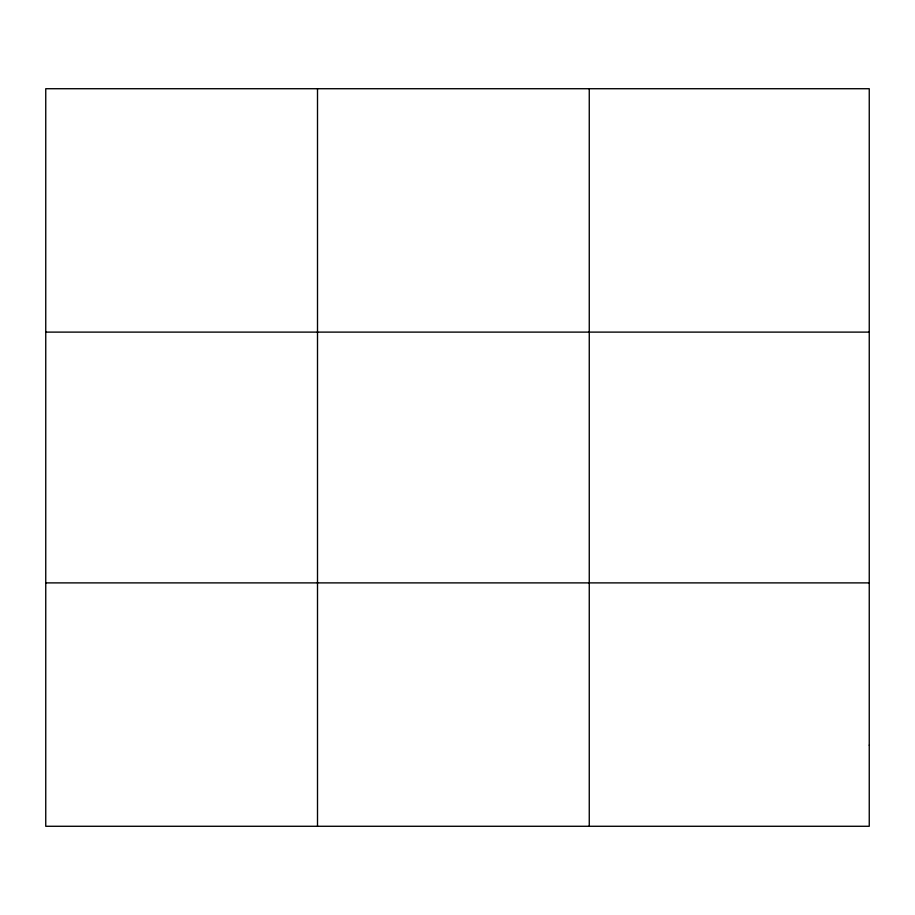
<?xml version="1.0" encoding="UTF-8"?>
<svg xmlns="http://www.w3.org/2000/svg" width="915" height="915" viewBox="0 0 915 915"><rect width="100%" height="100%" fill="white"/><g stroke="black" fill="none" stroke-linecap="round" stroke-linejoin="round"><path stroke-width="1.37" d="M317.505 826.279L317.505 88.721M589.26 826.279L589.26 88.721M45.75 332.111L869.25 332.111M45.75 582.889L869.25 582.889M869.25 745.153L869.25 826.279L45.75 826.279L45.75 88.721L869.25 88.721L869.25 745.153"/></g></svg>
